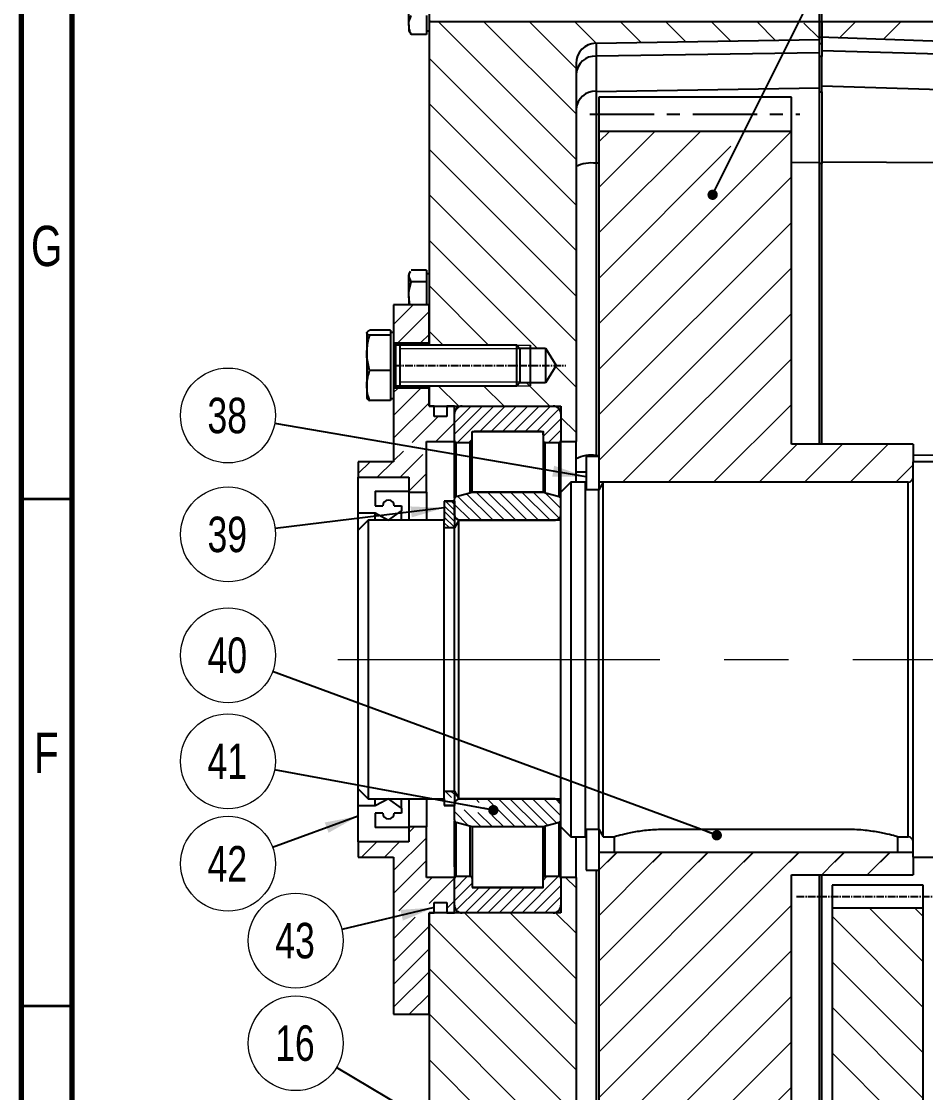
# Model space of a CAD drawing. Header units: millimetres. Extents: x 0 to 589, y 0 to 415.
# Drawn here: x 15 to 104.2, y 251.5 to 357.1 of the extents above; entities that cross this region are included whole.
import ezdxf

# ---------------------------------------------------------------- set-up
doc = ezdxf.new("R2010")
doc.units = ezdxf.units.MM
for name, pattern in [('CENTER', [10.16, 6.35, -1.27, 1.27, -1.27]), ('CENTERX2', [20.32, 12.7, -2.54, 2.54, -2.54]), ('CENTRO2', [1.125, 0.75, -0.125, 0.125, -0.125])]:
    doc.linetypes.add(name, pattern=pattern)
doc.layers.add('Assi', color=7, linetype='CENTER')
doc.styles.add('SLDTEXTSTYLE0', font='TXT', dxfattribs={"width": 0.75})
doc.dimstyles.new('SLDDIMSTYLE0', dxfattribs={"dimtxt": 0.18, "dimasz": 1.016, "dimexe": 0, "dimexo": 0.0625, "dimgap": 0, "dimtad": 0, "dimtih": 1, "dimtoh": 1, "dimdec": 0, "dimrnd": 1e-09, "dimzin": 0, "dimdsep": 46, "dimtxsty": 'Standard', "dimblk1": 'DOT', "dimblk2": 'DOT', "dimsah": 1, "dimcen": 0.09, "dimadec": 0, "dimazin": 0, "dimtfac": 1.016, "dimtdec": 0, "dimtofl": 0, "dimtmove": 0, "dimatfit": 3, "dimldrblk": 'DOT', "dimfxl": 1, "dimfrac": 2, "dimtolj": 1, "dimtzin": 0, "dimarcsym": 0})
doc.dimstyles.new('SLDDIMSTYLE1', dxfattribs={"dimtxt": 0.18, "dimasz": 3.302, "dimexe": 0, "dimexo": 0.0625, "dimgap": 0, "dimtad": 0, "dimtih": 1, "dimtoh": 1, "dimdec": 0, "dimrnd": 1e-09, "dimzin": 0, "dimdsep": 46, "dimtxsty": 'Standard', "dimsah": 1, "dimcen": 0.09, "dimadec": 0, "dimazin": 0, "dimtfac": 3.302, "dimtdec": 0, "dimtofl": 0, "dimtmove": 0, "dimatfit": 3, "dimfxl": 1, "dimfrac": 2, "dimtolj": 1, "dimtzin": 0, "dimarcsym": 0})

# ---------------------------------------------------------------- blocks, each defined once
blk = doc.blocks.new('SW_HATCH_0')
at = {"color": 0, "linetype": 'Continuous', "lineweight": 18}
for p, q in [((-15.4, 125.41), (-1.82, 111.83)), ((-10.91, 125.41), (-1.82, 116.32)), ((-6.42, 125.41), (-1.82, 120.81)), ((-1.93, 125.41), (0.18, 123.3)), ((2.56, 125.41), (4.59, 123.38)), ((7.05, 125.41), (9, 123.45)), ((11.54, 125.41), (13.42, 123.53)), ((16.03, 125.41), (17.83, 123.61)), ((20.64, 125.29), (22.18, 123.75)), ((25.74, 125.41), (24.2, 123.87)), ((30.23, 125.41), (28.54, 123.72)), ((-16.32, 121.84), (-1.82, 107.34)), ((-16.32, 117.35), (-1.82, 102.85)), ((10.48, 114.64), (0.43, 104.59)), ((5.99, 114.64), (0.43, 109.08)), ((1.5, 114.64), (0.43, 113.57)), ((19.43, 114.61), (0.43, 95.61)), ((13.46, 113.13), (0.43, 100.1)), ((-16.32, 112.86), (-1.82, 98.36)), ((19.43, 110.12), (0.43, 91.12)), ((-16.32, 108.37), (-1.82, 93.87)), ((19.43, 105.63), (0.43, 86.63)), ((-16.32, 103.88), (-5.66, 93.22)), ((19.43, 101.14), (0.43, 82.14)), ((-16.32, 99.39), (-10.45, 93.52)), ((-17.87, 97.52), (-19.82, 95.56)), ((-16.32, 96.82), (-19.37, 93.77)), ((19.43, 96.65), (2.8, 80.02)), ((-16.32, 94.57), (-17.13, 93.77)), ((-16.32, 94.9), (-14.94, 93.52)), ((19.43, 92.16), (7.29, 80.02)), ((-3.86, 91.42), (-1.82, 89.38)), ((-6.75, 89.82), (-4.45, 87.52)), ((-17.14, 89.27), (-19.82, 86.58)), ((-19.38, 89.27), (-19.82, 88.83)), ((-15.43, 89.52), (-13.43, 87.52)), ((-10.94, 89.52), (-8.94, 87.52)), ((-16.32, 87.84), (-19.82, 84.34)), ((-14.4, 87.52), (-14.57, 87.34)), ((-11.03, 87.52), (-13.82, 84.73)), ((-12.15, 87.52), (-13.82, 85.85)), ((-13.32, 87.47), (-13.78, 87.01)), ((-9.91, 87.52), (-13.49, 83.94)), ((-8.79, 87.52), (-11.29, 85.02)), ((-7.66, 87.52), (-10.16, 85.02)), ((-6.54, 87.52), (-9.04, 85.02)), ((-5.42, 87.52), (-7.92, 85.02)), ((-4.3, 87.52), (-6.8, 85.02)), ((-3.47, 87.22), (-5.67, 85.02)), ((19.43, 87.67), (11.78, 80.02)), ((-15.42, 86.49), (-17.99, 83.93)), ((-13.82, 85.85), (-15.65, 84.02)), ((-3.32, 86.25), (-5.07, 84.5)), ((-3.32, 86.39), (-1.82, 84.89)), ((-3.32, 85.12), (-4.51, 83.94)), ((-12.07, 84.23), (-12.37, 83.94)), ((20.02, 83.77), (16.27, 80.02)), ((24.51, 83.77), (20.76, 80.02)), ((29, 83.77), (25.25, 80.02)), ((-18.85, 83.06), (-19.82, 82.09)), ((-16.93, 82.74), (-19.15, 80.52)), ((-22.14, 82.02), (-23.32, 80.84)), ((-19.9, 82.02), (-21.4, 80.52)), ((31.43, 81.71), (29.74, 80.02)), ((-16.57, 80.85), (-18.32, 79.1)), ((-0.82, 79.4), (-0.69, 79.27)), ((-13.52, 78.63), (-11.16, 76.27)), ((-12.63, 78.86), (-10.04, 76.27)), ((-11.66, 79.01), (-8.91, 76.27)), ((-10.54, 79.01), (-7.79, 76.27)), ((-9.42, 79.01), (-6.67, 76.27)), ((-8.29, 79.01), (-5.55, 76.27)), ((-7.17, 79.01), (-4.42, 76.27)), ((-6.05, 79.01), (-3.47, 76.44)), ((-4.88, 78.96), (-3.32, 77.41)), ((-14.82, 77.68), (-13.82, 76.68)), ((-14.7, 78.12), (-13.82, 77.24)), ((-14.14, 78.12), (-13.82, 77.8)), ((-13.82, 77.8), (-12.28, 76.27)), ((-14.82, 76.56), (-13.82, 75.56)), ((-14.77, 77.07), (-13.82, 76.12)), ((-13.8, 76.66), (-13.43, 76.29)), ((-14.82, 76), (-14.34, 75.52)), ((-14.82, 49.06), (-14.79, 49.03)), ((-14.72, 49.52), (-14.11, 48.91)), ((-14.16, 49.52), (-13.82, 49.18)), ((-12.84, 48.77), (-12.74, 48.66)), ((-11.72, 48.77), (-11.37, 48.41)), ((-10.6, 48.77), (-10, 48.16)), ((-9.48, 48.77), (-6.73, 46.02)), ((-8.35, 48.77), (-5.6, 46.02)), ((-7.23, 48.77), (-4.61, 46.14)), ((-6.11, 48.77), (-3.72, 46.38)), ((-4.99, 48.77), (-3.32, 47.1)), ((-3.86, 48.77), (-3.32, 48.22)), ((-12.87, 47.67), (-11.22, 46.02)), ((-9.91, 48.08), (-7.85, 46.02)), ((-13.82, 47.5), (-12.44, 46.11)), ((-11.5, 47.42), (-10.09, 46.02)), ((-10.13, 47.17), (-8.97, 46.02)), ((-17.73, 46.02), (-18.32, 45.43)), ((-21.48, 44.52), (-22.98, 43.02)), ((-19.23, 44.52), (-20.73, 43.02)), ((-16.57, 44.93), (-19.82, 41.68)), ((-16.57, 42.69), (-19.82, 39.44)), ((1.27, 42.57), (0.43, 41.73)), ((5.76, 42.57), (0.43, 37.24)), ((10.25, 42.57), (0.43, 32.75)), ((14.74, 42.57), (0.43, 28.26)), ((19.23, 42.57), (0.43, 23.77)), ((23.72, 42.57), (22.42, 41.27)), ((28.21, 42.57), (26.91, 41.27)), ((31.43, 41.3), (31.4, 41.27)), ((-16, 41.02), (-19.3, 37.71)), ((-13.82, 40.95), (-16.32, 38.44)), ((-12.55, 41.1), (-13.82, 39.82)), ((-13.68, 41.09), (-13.82, 40.95)), ((-12.07, 40.45), (-13.82, 38.7)), ((-3.57, 41.1), (-7.15, 37.52)), ((-3.32, 40.22), (-6.03, 37.52)), ((-4.69, 41.1), (-5.07, 40.72)), ((-2.85, 41.02), (-1.82, 39.99)), ((-11.38, 40.02), (-13.63, 37.77)), ((-10.26, 40.02), (-12.76, 37.52)), ((-9.14, 40.02), (-11.64, 37.52)), ((-8.02, 40.02), (-10.52, 37.52)), ((-6.89, 40.02), (-9.39, 37.52)), ((-5.77, 40.02), (-8.27, 37.52)), ((-3.32, 39.1), (-4.9, 37.52)), ((-13.82, 38.7), (-14.57, 37.95)), ((19.43, 38.28), (0.43, 19.28)), ((-17.69, 37.08), (-19.82, 34.95)), ((-12.82, 37.52), (-1.82, 26.52)), ((-8.33, 37.52), (-1.82, 31.01)), ((-3.84, 37.52), (-1.82, 35.5)), ((-3.44, 37.85), (-3.66, 37.64)), ((23.43, 37.19), (32.43, 28.19)), ((27.09, 38.01), (32.43, 32.68)), ((31.58, 38.01), (32.43, 37.17)), ((-16.32, 36.2), (-19.82, 32.7)), ((-16.32, 36.53), (-1.82, 22.03)), ((-16.32, 33.96), (-19.82, 30.46)), ((19.43, 33.79), (0.43, 14.79)), ((-16.32, 31.71), (-19.82, 28.21)), ((-16.32, 32.04), (-1.82, 17.54)), ((23.43, 32.7), (32.43, 23.7)), ((-16.32, 29.47), (-18.27, 27.52)), ((19.43, 29.3), (0.52, 10.39)), ((-16.32, 27.55), (-1.82, 13.05)), ((23.43, 28.21), (32.43, 19.21)), ((19.43, 24.81), (5.01, 10.39)), ((23.43, 23.72), (32.43, 14.72)), ((-16.32, 23.06), (-2.43, 9.17)), ((19.43, 20.32), (9.5, 10.39))]:
    blk.add_line(p, q, dxfattribs=at)
blk = doc.blocks.new('SW_NOTE_0_37')
at = {"color": 0, "linetype": 'Continuous', "lineweight": 0}
blk.add_circle((-4.02, 2.39), 4.68, dxfattribs=at)
at = {"color": 0, "linetype": 'Continuous', "lineweight": 0, "insert": (-4.1, 4.15), "char_height": 3.5, "attachment_point": 2, "style": 'SLDTEXTSTYLE0'}
blk.add_mtext('16', dxfattribs=at)
blk = doc.blocks.new('_Dot')
at = {"color": 0, "linetype": 'ByBlock', "lineweight": -2}
blk.add_line((-0.5, 0), (-1, 0), dxfattribs=at)
at = {"color": 0, "linetype": 'ByBlock', "const_width": 0.5}
blk.add_lwpolyline([(-0.25, 0, 1), (0.25, 0, 1)], format="xyb", close=True, dxfattribs=at)
blk = doc.blocks.new('SW_NOTE_0_46')
at = {"color": 0, "linetype": 'Continuous', "lineweight": 0}
blk.add_circle((-4.55, -1.09), 4.68, dxfattribs=at)
at = {"color": 0, "linetype": 'Continuous', "lineweight": 0, "insert": (-4.62, 0.66), "char_height": 3.5, "attachment_point": 2, "style": 'SLDTEXTSTYLE0'}
blk.add_mtext('43', dxfattribs=at)
blk = doc.blocks.new('SW_NOTE_0_47')
at = {"color": 0, "linetype": 'Continuous', "lineweight": 0}
blk.add_circle((-4.4, -1.61), 4.68, dxfattribs=at)
at = {"color": 0, "linetype": 'Continuous', "lineweight": 0, "insert": (-4.47, 0.14), "char_height": 3.5, "attachment_point": 2, "style": 'SLDTEXTSTYLE0'}
blk.add_mtext('42', dxfattribs=at)
blk = doc.blocks.new('SW_NOTE_0_48')
at = {"color": 0, "linetype": 'Continuous', "lineweight": 0}
blk.add_circle((-4.61, 0.85), 4.68, dxfattribs=at)
at = {"color": 0, "linetype": 'Continuous', "lineweight": 0, "insert": (-4.68, 2.6), "char_height": 3.5, "attachment_point": 2, "style": 'SLDTEXTSTYLE0'}
blk.add_mtext('41', dxfattribs=at)
blk = doc.blocks.new('SW_NOTE_0_49')
at = {"color": 0, "linetype": 'Continuous', "lineweight": 0}
blk.add_circle((-4.65, -0.57), 4.68, dxfattribs=at)
at = {"color": 0, "linetype": 'Continuous', "lineweight": 0, "insert": (-4.72, 1.18), "char_height": 3.5, "attachment_point": 2, "style": 'SLDTEXTSTYLE0'}
blk.add_mtext('39', dxfattribs=at)
blk = doc.blocks.new('SW_NOTE_0_50')
at = {"color": 0, "linetype": 'Continuous', "lineweight": 0}
blk.add_circle((-4.62, 0.79), 4.68, dxfattribs=at)
at = {"color": 0, "linetype": 'Continuous', "lineweight": 0, "insert": (-4.69, 2.54), "char_height": 3.5, "attachment_point": 2, "style": 'SLDTEXTSTYLE0'}
blk.add_mtext('38', dxfattribs=at)
blk = doc.blocks.new('SW_NOTE_0_51')
at = {"color": 0, "linetype": 'Continuous', "lineweight": 0}
blk.add_circle((-4.39, 1.62), 4.68, dxfattribs=at)
at = {"color": 0, "linetype": 'Continuous', "lineweight": 0, "insert": (-4.46, 3.37), "char_height": 3.5, "attachment_point": 2, "style": 'SLDTEXTSTYLE0'}
blk.add_mtext('40', dxfattribs=at)
blk = doc.blocks.new('*U71')
at = {"layer": 'Assi', "color": 0, "linetype": 'CENTRO2', "transparency": 16777216}
blk.add_line((-8.49375, 0), (8.49375, 0), dxfattribs=at)
blk = doc.blocks.new('*U74')
at = {"layer": 'Assi', "color": 0, "linetype": 'CENTRO2', "transparency": 16777216}
blk.add_line((-8, 0), (8, 0), dxfattribs=at)

msp = doc.modelspace()

# ---------------------------------------------------------------- hatches: boundary and pattern name
at = {"linetype": 'Continuous'}
msp.add_hatch(color=7, dxfattribs=at).paths.add_polyline_path([(93.96, 354.95), (93.96, 357.1), (93.71, 357.1), (93.71, 354.95)], flags=0)

# ---------------------------------------------------------------- linework, layer by layer
at = {"color": 7, "linetype": 'Continuous', "lineweight": 70}
for p, q in [((15, 5), (15, 415)), ((20, 10), (20, 410))]:
    msp.add_line(p, q, dxfattribs=at)
at = {"color": 7, "linetype": 'Continuous', "lineweight": 25}
for p, q in [((55.21, 361.11), (55.21, 356.3)), ((93.71, 357.1), (93.71, 360.31)), ((93.96, 357.1), (93.96, 360.31)), ((53.21, 356.79), (53.21, 359.14)), ((54.96, 357.72), (54.96, 356.79)), ((53.21, 356.79), (53.21, 356.2)), ((53.21, 356.2), (53.32, 356.03)), ((54.96, 356.79), (54.96, 355.86)), ((54.96, 356.2), (55.21, 356.2)), ((93.71, 357.1), (55.21, 357.1)), ((55.21, 356.3), (55.21, 325.22)), ((93.96, 357.1), (93.71, 357.1)), ((93.71, 354.95), (93.71, 357.1)), ((93.71, 357.1), (93.71, 355.63)), ((127.21, 357.1), (93.71, 357.1)), ((93.71, 357.1), (93.71, 355.37)), ((93.96, 357.1), (93.96, 354.95)), ((53.35, 356.04), (53.44, 355.86)), ((54.96, 355.86), (53.44, 355.86)), ((71.68, 354.99), (93.71, 355.37)), ((93.71, 355.63), (111.03, 355.02)), ((71.68, 354.99), (71.68, 353.7)), ((93.71, 354.04), (71.68, 353.7)), ((93.71, 354.95), (93.96, 354.95)), ((93.71, 353.67), (93.71, 354.95)), ((93.96, 354.95), (93.96, 353.67)), ((69.71, 352.99), (69.71, 315.7)), ((71.68, 353.7), (71.68, 350.24)), ((93.96, 353.67), (93.71, 353.67)), ((93.71, 350.21), (93.71, 353.67)), ((93.96, 350.21), (93.96, 353.67)), ((71.68, 350.24), (93.71, 350.58)), ((71.68, 350.24), (71.68, 343.15)), ((93.71, 350.21), (93.96, 350.21)), ((93.71, 343.14), (93.71, 350.21)), ((93.96, 350.21), (93.96, 343.14)), ((90.96, 349.67), (71.96, 349.67)), ((71.96, 349.67), (71.96, 346.33)), ((90.96, 346.33), (90.96, 349.67)), ((71.96, 346.33), (90.96, 346.33)), ((71.96, 346.33), (71.96, 311.7)), ((90.96, 315.45), (90.96, 346.33)), ((71.68, 343.15), (71.68, 314.33)), ((93.96, 343.14), (93.71, 343.14)), ((93.71, 315.45), (93.71, 343.14)), ((93.96, 315.45), (93.96, 343.14)), ((53.36, 332.49), (53.21, 332.24)), ((53.21, 332.24), (53.21, 332.02)), ((53.44, 331.44), (53.21, 332.02)), ((53.21, 330), (53.21, 332.02)), ((54.96, 332.61), (53.44, 332.61)), ((54.96, 332.61), (54.96, 332.02)), ((55.21, 332.24), (54.96, 332.24)), ((54.96, 332.02), (54.96, 331.44)), ((54.96, 331.44), (53.44, 331.44)), ((54.96, 331.44), (54.96, 330)), ((53.32, 329.2), (53.21, 330)), ((53.21, 330), (53.21, 329.2)), ((54.96, 330), (54.96, 329.2)), ((55.21, 329.2), (51.71, 329.2)), ((51.71, 329.2), (51.71, 326.45)), ((55.21, 325.45), (55.21, 329.2)), ((51.41, 326.67), (49.35, 326.67)), ((51.41, 326.67), (51.41, 326.43)), ((49.06, 326.43), (49.06, 324.45)), ((51.41, 326.18), (49.35, 326.18)), ((51.71, 326.45), (51.41, 326.45)), ((51.41, 326.43), (51.41, 326.18)), ((51.41, 326.18), (51.41, 324.45)), ((51.71, 326.45), (51.71, 324.45)), ((51.71, 325.45), (55.21, 325.45)), ((49.06, 324.45), (49.06, 321.23)), ((51.41, 324.45), (51.41, 322.72)), ((51.71, 324.45), (51.71, 319.95)), ((63.87, 325.2), (51.91, 325.2)), ((52.34, 325.2), (52.34, 321.2)), ((55.21, 325.22), (55.23, 325.2)), ((55.21, 325.22), (55.21, 325.2)), ((64.21, 324.86), (63.87, 325.2)), ((63.87, 321.2), (63.87, 325.2)), ((64.17, 324.9), (66.71, 324.9)), ((64.21, 321.55), (64.21, 324.86)), ((65.21, 321.2), (65.21, 325.2)), ((66.71, 324.9), (67.74, 323.2)), ((66.71, 324.9), (66.71, 321.5)), ((51.41, 322.72), (49.35, 322.72)), ((51.41, 322.72), (51.41, 321.23)), ((67.74, 323.2), (66.71, 321.5)), ((49.06, 321.23), (49.06, 319.95)), ((51.41, 321.23), (51.41, 319.74)), ((63.87, 321.2), (64.21, 321.55)), ((66.71, 321.5), (64.17, 321.5)), ((55.21, 320.95), (51.71, 320.95)), ((51.91, 321.2), (63.87, 321.2)), ((55.23, 321.2), (55.21, 321.19)), ((55.21, 321.2), (55.21, 321.19)), ((55.21, 321.19), (55.21, 319.2)), ((55.21, 319.2), (55.21, 320.95)), ((51.41, 319.74), (49.35, 319.74)), ((51.41, 319.95), (51.71, 319.95)), ((51.71, 319.95), (51.71, 313.7)), ((55.71, 319.2), (55.21, 319.2)), ((55.21, 319.2), (68.21, 319.2)), ((55.71, 318.18), (55.71, 319.2)), ((57.71, 319.2), (56.96, 319.2)), ((56.96, 319.2), (56.96, 318.18)), ((57.71, 315.7), (57.71, 319.2)), ((58.46, 319.2), (67.46, 319.2)), ((68.21, 319.2), (68.21, 315.7)), ((56.96, 318.18), (55.71, 318.18)), ((57.71, 315.81), (57.71, 318.45)), ((68.21, 318.45), (68.21, 315.81)), ((59.46, 316.7), (66.46, 316.7)), ((59.46, 316.7), (59.46, 316.57)), ((66.28, 316.7), (59.65, 316.7)), ((66.46, 316.37), (66.46, 316.7)), ((54.96, 315.7), (57.71, 315.7)), ((54.96, 310.7), (54.96, 315.7)), ((57.71, 315.7), (57.71, 310.04)), ((57.9, 315.62), (59.28, 315.62)), ((66.65, 315.62), (68.03, 315.62)), ((68.21, 315.7), (69.71, 315.7)), ((68.21, 310.7), (68.21, 315.7)), ((69.71, 311.7), (69.71, 315.7)), ((102.96, 315.45), (90.96, 315.45)), ((102.96, 315.45), (102.96, 313.7)), ((70.71, 314.25), (70.71, 310.95)), ((70.71, 314.25), (71.96, 314.25)), ((71.96, 314.25), (71.96, 310.95)), ((51.71, 313.7), (48.21, 313.7)), ((48.21, 313.7), (48.21, 312.2)), ((105.96, 313.7), (102.96, 313.7)), ((102.96, 294.2), (102.96, 313.7)), ((48.21, 312.2), (53.21, 312.2)), ((48.21, 308.66), (48.21, 312.2)), ((53.21, 312.2), (53.21, 310.79)), ((53.21, 312.2), (53.21, 310.7)), ((69.21, 311.7), (68.21, 310.7)), ((70.64, 311.7), (69.21, 311.7)), ((69.21, 311.7), (69.21, 276.7)), ((70.64, 294.2), (70.64, 311.7)), ((72.4, 311.7), (71.96, 310.95)), ((102.46, 311.7), (71.96, 311.7)), ((102.46, 311.7), (72.4, 311.7)), ((72.4, 294.2), (72.4, 311.7)), ((49.88, 310.79), (53.21, 310.79)), ((49.88, 310.79), (49.88, 309.37)), ((53.21, 310.7), (54.96, 310.7)), ((53.21, 310.7), (53.21, 307.95)), ((54.96, 310.7), (54.96, 307.95)), ((57.9, 310.29), (59.46, 310.7)), ((59.46, 310.7), (59.62, 310.7)), ((59.65, 310.7), (66.28, 310.7)), ((66.31, 310.7), (66.46, 310.7)), ((66.46, 310.7), (68.03, 310.29)), ((68.21, 277.7), (68.21, 310.7)), ((71.96, 310.95), (70.64, 310.95)), ((71.96, 310.95), (70.71, 310.95)), ((71.96, 294.2), (71.96, 310.95)), ((57.71, 309.81), (56.71, 309.81)), ((56.71, 309.81), (57.71, 309.81)), ((56.71, 309.81), (56.71, 309.81)), ((56.71, 309.81), (56.71, 307.95)), ((57.71, 308.5), (57.71, 310.04)), ((57.71, 309.81), (57.71, 307.2)), ((48.21, 308.66), (49.88, 308.66)), ((48.21, 306.95), (48.21, 308.66)), ((49.88, 309.37), (50.66, 309.37)), ((49.88, 308.66), (51.21, 307.95)), ((49.88, 307.95), (49.88, 308.66)), ((51.21, 307.95), (52.49, 308.86)), ((51.77, 309.37), (52.49, 309.37)), ((52.49, 309.37), (52.49, 308.86)), ((52.49, 307.95), (52.49, 308.86)), ((49.21, 307.95), (48.21, 306.95)), ((56.71, 307.95), (49.21, 307.95)), ((49.21, 307.95), (49.21, 280.45)), ((56.71, 294.2), (56.71, 307.95)), ((58.15, 307.95), (57.71, 307.2)), ((68.21, 307.95), (58.15, 307.95)), ((58.15, 294.2), (58.15, 307.95)), ((58.26, 307.95), (67.66, 307.95)), ((48.21, 281.45), (48.21, 306.95)), ((57.71, 307.2), (56.71, 307.2)), ((57.71, 307.2), (56.71, 307.2)), ((57.71, 294.2), (57.71, 307.2)), ((56.71, 280.45), (56.71, 294.2)), ((57.71, 281.2), (57.71, 294.2)), ((58.15, 280.45), (58.15, 294.2)), ((70.64, 276.7), (70.64, 294.2)), ((71.96, 277.45), (71.96, 294.2)), ((72.4, 276.7), (72.4, 294.2)), ((102.96, 274.7), (102.96, 294.2)), ((48.21, 281.45), (49.21, 280.45)), ((48.21, 279.75), (48.21, 281.45)), ((56.71, 281.2), (57.71, 281.2)), ((56.71, 281.2), (57.71, 281.2)), ((57.71, 281.2), (58.15, 280.45)), ((57.71, 281.2), (57.71, 279.79)), ((49.21, 280.45), (56.71, 280.45)), ((49.88, 279.75), (49.88, 280.45)), ((51.21, 280.45), (49.88, 279.75)), ((52.49, 279.55), (51.21, 280.45)), ((52.49, 279.55), (52.49, 280.45)), ((53.21, 280.45), (53.21, 277.7)), ((54.96, 280.45), (54.96, 277.7)), ((56.71, 280.45), (56.71, 279.79)), ((58.15, 280.45), (68.21, 280.45)), ((67.66, 280.45), (58.26, 280.45)), ((49.88, 279.75), (48.21, 279.75)), ((48.21, 276.2), (48.21, 279.75)), ((50.66, 279.04), (49.88, 279.04)), ((49.88, 279.04), (49.88, 277.62)), ((52.49, 279.04), (51.77, 279.04)), ((52.49, 279.55), (52.49, 279.04)), ((56.71, 279.79), (57.71, 279.79)), ((56.71, 279.79), (56.71, 279.79)), ((57.71, 279.79), (56.71, 279.79)), ((57.71, 278.37), (57.71, 279.9)), ((57.71, 278.37), (57.71, 272.7)), ((59.46, 277.7), (57.9, 278.12)), ((68.03, 278.12), (66.46, 277.7)), ((53.21, 277.62), (49.88, 277.62)), ((53.21, 277.7), (53.21, 276.2)), ((54.96, 277.7), (53.21, 277.7)), ((53.21, 277.62), (53.21, 276.2)), ((54.96, 272.7), (54.96, 277.7)), ((66.46, 277.7), (59.46, 277.7)), ((68.21, 277.7), (69.21, 276.7)), ((68.21, 272.7), (68.21, 277.7)), ((70.64, 277.45), (71.96, 277.45)), ((70.71, 277.45), (70.71, 273.41)), ((71.96, 277.45), (72.4, 276.7)), ((71.96, 277.45), (71.96, 274.25)), ((71.96, 277.43), (71.98, 277.43)), ((96.46, 277.43), (78.46, 277.43)), ((53.21, 276.2), (48.21, 276.2)), ((48.21, 276.2), (48.21, 274.7)), ((69.21, 276.7), (70.64, 276.7)), ((69.71, 272.7), (69.71, 276.7)), ((72.4, 276.7), (73.52, 276.7)), ((73.46, 276.7), (73.46, 275.2)), ((101.41, 276.7), (102.46, 276.7)), ((101.46, 275.2), (101.46, 276.7)), ((73.46, 275.2), (101.46, 275.2)), ((48.21, 274.7), (51.71, 274.7)), ((51.71, 274.7), (51.71, 259.2)), ((57.9, 272.78), (57.9, 273.92)), ((59.28, 272.78), (59.28, 273.92)), ((66.65, 272.78), (66.65, 273.92)), ((68.03, 272.78), (68.03, 273.92)), ((71.96, 274.25), (71.96, 242.08)), ((102.96, 274.7), (105.96, 274.7)), ((102.96, 274.7), (102.96, 274.25)), ((102.96, 274.25), (102.96, 272.95)), ((57.71, 272.7), (54.96, 272.7)), ((57.71, 269.2), (57.71, 272.7)), ((59.28, 272.78), (57.9, 272.78)), ((68.03, 272.78), (66.65, 272.78)), ((68.21, 272.7), (68.21, 269.2)), ((69.71, 272.7), (68.21, 272.7)), ((69.71, 272.7), (69.71, 234.45)), ((70.71, 273.41), (71.96, 273.41)), ((90.96, 272.95), (102.96, 272.95)), ((90.96, 242.08), (90.96, 272.95)), ((93.71, 249.06), (93.71, 272.95)), ((93.96, 249.06), (93.96, 272.95)), ((57.71, 269.95), (57.71, 272.6)), ((59.46, 272.6), (59.46, 271.7)), ((66.46, 271.7), (59.46, 271.7)), ((66.46, 271.7), (66.46, 272.6)), ((68.21, 272.6), (68.21, 269.95)), ((103.96, 271.94), (94.96, 271.94)), ((94.96, 271.94), (94.96, 269.7)), ((103.96, 269.7), (103.96, 271.94)), ((55.71, 270.23), (56.96, 270.23)), ((55.71, 269.2), (55.71, 270.23)), ((56.96, 270.23), (56.96, 269.2)), ((94.96, 269.7), (94.96, 232.6)), ((94.96, 269.7), (103.96, 269.7)), ((103.96, 237.95), (103.96, 269.7)), ((55.21, 269.2), (55.71, 269.2)), ((55.21, 259.2), (55.21, 269.2)), ((55.21, 269.2), (55.21, 242.47)), ((68.21, 269.2), (55.21, 269.2)), ((56.96, 269.2), (57.71, 269.2)), ((67.46, 269.2), (58.46, 269.2)), ((51.71, 259.2), (55.21, 259.2))]:
    msp.add_line(p, q, dxfattribs=at)
at = {"color": 8, "linetype": 'Continuous', "lineweight": 25}
for p, q in [((111.03, 353.73), (93.96, 354.25)), ((93.96, 350.79), (111.03, 350.27)), ((71.96, 343.15), (71.68, 343.15)), ((93.71, 343.21), (90.96, 343.2)), ((111.03, 343.15), (93.96, 343.25)), ((51.91, 325.2), (51.91, 323.97)), ((51.91, 323.97), (51.91, 321.2)), ((57.9, 310.29), (57.9, 315.62)), ((59.28, 310.66), (59.28, 315.62)), ((66.65, 310.66), (66.65, 315.62)), ((68.03, 310.29), (68.03, 315.62)), ((71.68, 314.33), (71.96, 314.33)), ((102.96, 314.38), (111.03, 314.33)), ((70.71, 312.68), (69.71, 312.68)), ((102.46, 276.7), (102.46, 311.7)), ((57.9, 273.92), (57.9, 278.12)), ((68.03, 273.92), (68.03, 278.12)), ((59.28, 273.92), (59.28, 277.75)), ((66.65, 273.92), (66.65, 277.75)), ((71.68, 273.41), (71.68, 249.06))]:
    msp.add_line(p, q, dxfattribs=at)
at = {"color": 7, "linetype": 'Continuous', "lineweight": 18}
for p, q in [((64.21, 324.86), (52.34, 324.86)), ((55.23, 325.2), (65.21, 325.2)), ((64.21, 321.55), (52.34, 321.55)), ((55.23, 321.2), (65.21, 321.2))]:
    msp.add_line(p, q, dxfattribs=at)
at = {"color": 7, "linetype": 'Continuous', "lineweight": 35}
for p, q in [((20, 310), (15, 310)), ((20, 260), (15, 260))]:
    msp.add_line(p, q, dxfattribs=at)
at = {"color": 7, "linetype": 'CENTERX2', "lineweight": 18, "ltscale": 2.5}
msp.add_line((46.21, 294.2), (137.96, 294.2), dxfattribs=at)
for p, q in [((71.96, 275.2), (102.96, 275.2)), ((72.8, 274.25), (73.75, 275.2)), ((77.29, 274.25), (78.24, 275.2)), ((81.78, 274.25), (82.73, 275.2)), ((86.27, 274.25), (87.22, 275.2)), ((90.76, 274.25), (91.71, 275.2)), ((95.25, 274.25), (96.2, 275.2)), ((99.74, 274.25), (100.69, 275.2))]:
    msp.add_line(p, q)
for points in [[(59.46, 316.7), (66.46, 316.7), (66.46, 310.7), (59.46, 310.7)], [(59.46, 271.7), (66.46, 271.7), (66.46, 277.7), (59.46, 277.7)]]:
    msp.add_lwpolyline(points, close=True)
at = {"color": 7, "linetype": 'Continuous', "lineweight": 25}
for centre, radius, start, end in [((55.34, 357.08), 0.125, 90, 172.7248), ((71.71, 352.99), 2, 91, 180), ((71.59, 351.83), 1.88, 87.2598, 175.9054), ((71.59, 348.37), 1.88, 87.2598, 175.9054), ((71.21, 339.93), 3.25, 81.656, 117.3634), ((51.91, 325.4), 0.2, 180, 270), ((51.91, 321), 0.2, 90, 180), ((58.46, 318.45), 0.75, 90, 180), ((67.46, 318.45), 0.75, 0, 90), ((57.9, 315.81), 0.183, 180, 270), ((59.28, 315.81), 0.183, 270, 0), ((66.65, 315.81), 0.183, 180, 270), ((68.03, 315.81), 0.183, 270, 0), ((71.21, 311.11), 3.25, 81.656, 117.3634), ((102.46, 312.2), 0.5, 270, 0), ((51.21, 309.37), 0.556, 0, 180), ((57.96, 310.04), 0.25, 105, 180), ((67.96, 310.04), 0.25, 0, 75), ((58.26, 308.5), 0.55, 180, 270), ((67.66, 308.5), 0.55, 270, 0), ((58.26, 279.9), 0.55, 90, 180), ((67.66, 279.9), 0.55, 0, 90), ((51.21, 279.04), 0.556, 180, 0), ((57.96, 278.37), 0.25, 180, 255), ((67.96, 278.37), 0.25, 285, 0), ((102.46, 276.2), 0.5, 0, 90), ((57.89, 273.74), 0.179, 88.4807, 178.3955), ((68.04, 273.74), 0.179, 1.6045, 91.5193), ((57.9, 272.6), 0.183, 90, 180), ((59.28, 272.6), 0.183, 0, 90), ((66.65, 272.6), 0.183, 90, 180), ((68.03, 272.6), 0.183, 0, 90), ((58.46, 269.95), 0.75, 180, 270), ((67.46, 269.95), 0.75, 270, 0)]:
    msp.add_arc(centre, radius, start, end, dxfattribs=at)
at = {"color": 8, "linetype": 'Continuous', "lineweight": 25}
msp.add_arc((58.22, 280.66), 0.505, 139.182, 179.762, dxfattribs=at)
at = {"color": 7, "linetype": 'Continuous', "lineweight": 25}
for points, knots in [([(53.21, 356.79), (53.22, 356.86), (53.23, 357.18), (53.35, 357.48), (53.44, 357.72)], [0, 0, 0, 0, 0.231849, 1, 1, 1, 1]), ([(53.44, 355.86), (53.41, 355.93), (53.28, 356.23), (53.24, 356.54), (53.21, 356.79)], [0, 0, 0, 0, 0.211001, 1, 1, 1, 1]), ([(53.21, 332.02), (53.21, 332.04), (53.22, 332.19), (53.3, 332.34), (53.38, 332.47)], [0, 0, 0, 0, 0.091409, 1, 1, 1, 1]), ([(53.21, 330), (53.22, 330.12), (53.23, 330.6), (53.35, 331.08), (53.44, 331.44)], [0, 0, 0, 0, 0.231849, 1, 1, 1, 1]), ([(49.06, 326.43), (49.06, 326.43), (49.07, 326.52), (49.22, 326.6), (49.35, 326.67)], [0, 0, 0, 0, 0.070215, 1, 1, 1, 1]), ([(49.35, 326.18), (49.27, 326.22), (49.11, 326.3), (49.08, 326.39), (49.06, 326.43)], [0, 0, 0, 0, 0.495458, 1, 1, 1, 1]), ([(49.06, 324.45), (49.1, 324.91), (49.15, 325.49), (49.32, 326.06), (49.35, 326.18)], [0, 0, 0, 0, 0.7762867, 1, 1, 1, 1]), ([(49.35, 322.72), (49.24, 323.15), (49.08, 323.72), (49.07, 324.31), (49.06, 324.45)], [0, 0, 0, 0, 0.758149, 1, 1, 1, 1]), ([(49.06, 321.23), (49.06, 321.26), (49.07, 321.77), (49.22, 322.26), (49.35, 322.72)], [0, 0, 0, 0, 0.070215, 1, 1, 1, 1]), ([(49.35, 319.74), (49.27, 319.98), (49.11, 320.47), (49.08, 320.97), (49.06, 321.23)], [0, 0, 0, 0, 0.495458, 1, 1, 1, 1]), ([(49.06, 319.98), (49.06, 319.98), (49.07, 319.89), (49.22, 319.81), (49.35, 319.74)], [0, 0, 0, 0, 0.070215, 1, 1, 1, 1]), ([(57.71, 310.13), (57.71, 310.23), (57.71, 311.01), (57.71, 312.2), (57.71, 313.64), (57.71, 314.72), (57.71, 315.45), (57.71, 315.77), (57.71, 315.8), (57.71, 315.81)], [0, 0, 0, 0, 0.028421, 0.205077, 0.381733, 0.558389, 0.735045, 0.911701, 1, 1, 1, 1]), ([(68.21, 310.79), (68.21, 311.26), (68.21, 312.33), (68.21, 313.63), (68.21, 314.72), (68.21, 315.45), (68.21, 315.77), (68.21, 315.8), (68.21, 315.81)], [0, 0, 0, 0, 0.1512094, 0.3398364, 0.5284634, 0.7170904, 0.9057174, 1, 1, 1, 1]), ([(57.71, 273.75), (57.71, 274.08), (57.71, 274.76), (57.71, 276.21), (57.71, 277.4), (57.71, 278.18), (57.71, 278.28)], [0, 0, 0, 0, 0.31645, 0.632899, 0.949349, 1, 1, 1, 1]), ([(68.21, 273.75), (68.21, 274.09), (68.21, 274.76), (68.21, 276.06), (68.21, 277.1), (68.21, 277.55)], [0, 0, 0, 0, 0.362606, 0.725212, 1, 1, 1, 1]), ([(78.46, 277.43), (77.92, 277.42), (76.82, 277.39), (75.34, 277.16), (74.21, 276.91), (73.54, 276.73), (73.53, 276.72), (73.52, 276.72)], [0, 0, 0, 0, 0.208812, 0.417414, 0.631446, 0.849377, 1, 1, 1, 1]), ([(101.41, 276.72), (101.42, 276.72), (101.5, 276.7), (101.08, 276.81), (100.19, 277.04), (98.84, 277.29), (97.52, 277.42), (96.71, 277.43), (96.46, 277.43)], [0, 0, 0, 0, 0.06151, 0.267404, 0.475612, 0.691118, 0.908252, 1, 1, 1, 1])]:
    msp.add_open_spline(points, degree=3, knots=knots, dxfattribs=at)
msp.add_open_spline([(68.21, 272.6), (68.21, 272.65), (68.21, 272.75), (68.21, 273.41), (68.21, 273.75)], degree=3, dxfattribs=at)
at = {"layer": 'Assi'}
msp.add_line((71.06, 348), (91.8, 348), dxfattribs=at)

# ---------------------------------------------------------------- block references
at = {"color": 7, "linetype": 'Continuous', "lineweight": 18}
msp.add_blockref('SW_HATCH_0', (71.53, 231.69), dxfattribs=at)
at = {"color": 7, "linetype": 'Continuous', "lineweight": 0}
for name, p in [('SW_NOTE_0_50', (39.99, 317.48)), ('SW_NOTE_0_49', (40.03, 307.11)), ('SW_NOTE_0_51', (39.77, 293)), ('SW_NOTE_0_48', (39.98, 283.31)), ('SW_NOTE_0_47', (39.78, 275.66)), ('SW_NOTE_0_46', (46.61, 267.56)), ('SW_NOTE_0_37', (46.08, 253.96))]:
    msp.add_blockref(name, p, dxfattribs=at)
at = {"layer": 'Assi', "linetype": 'CENTRO2'}
for name, p in [('*U71', (60.22, 323.2)), ('*U74', (99.46, 270.82))]:
    msp.add_blockref(name, p, dxfattribs=at)

# ---------------------------------------------------------------- texts
at = {"color": 7, "linetype": 'Continuous', "lineweight": 0, "char_height": 3.97, "attachment_point": 2, "style": 'SLDTEXTSTYLE0'}
for s, insert in [('G', (17.49, 336.98)), ('F', (17.46, 286.98))]:
    msp.add_mtext(s, dxfattribs=dict(at, insert=insert))

# ---------------------------------------------------------------- leaders
at = {"color": 7, "linetype": 'Continuous', "lineweight": 0}
for points, dimstyle in [([(83.18, 340.04), (96.64, 366.97)], 'SLDDIMSTYLE0'), ([(70.71, 312.22), (39.99, 317.48)], 'SLDDIMSTYLE1'), ([(56.71, 309.16), (40.03, 307.11)], 'SLDDIMSTYLE1'), ([(83.59, 276.86), (39.77, 293)], 'SLDDIMSTYLE0'), ([(61.55, 279.34), (39.98, 283.31)], 'SLDDIMSTYLE0'), ([(48.21, 278.75), (39.78, 275.66)], 'SLDDIMSTYLE1'), ([(55.71, 269.74), (46.61, 267.56)], 'SLDDIMSTYLE1'), ([(84.07, 231.37), (46.08, 253.96)], 'SLDDIMSTYLE0')]:
    msp.add_leader(points, dimstyle=dimstyle, dxfattribs=at)

doc.saveas('drawing.dxf')
